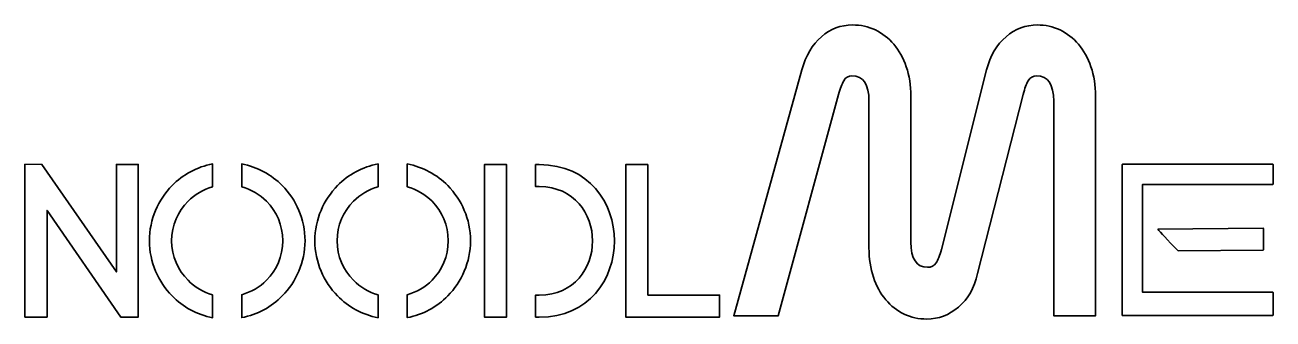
# Model space of a CAD drawing. Header units: inches. Extents: x 2.1 to 6.07, y -3.5 to -2.56.
import ezdxf

# ---------------------------------------------------------------- set-up
doc = ezdxf.new("R2010")
doc.units = ezdxf.units.IN
doc.header["$MEASUREMENT"] = 0
doc.layers.add('Layer 1', color=7, linetype='Continuous')

# ---------------------------------------------------------------- blocks, each defined once
blk = doc.blocks.new('block 3')
at = {"layer": 'Layer 1', "color": 7, "lineweight": 35}
blk.add_lwpolyline([(3.6274, -3.4208), (3.6274, -3.0756), (3.6274, -3.0055), (3.5573, -3.0055), (3.5573, -3.491), (3.6274, -3.491), (3.6274, -3.4208)], dxfattribs=at)
blk.add_open_spline([(3.7316, -3.0055), (3.7316, -3.0055), (3.7199, -3.0055), (3.7199, -3.0055), (3.7199, -3.0055), (3.7199, -3.0756), (3.7199, -3.0756), (3.7199, -3.0756), (3.7316, -3.0756), (3.7316, -3.0756), (3.8441, -3.0756), (3.901, -3.1625), (3.901, -3.2486), (3.901, -3.3347), (3.8441, -3.4208), (3.7316, -3.4208), (3.7316, -3.4208), (3.7199, -3.4208), (3.7199, -3.4208), (3.7199, -3.4208), (3.7199, -3.491), (3.7199, -3.491), (3.7199, -3.491), (3.7316, -3.491), (3.7316, -3.491), (3.8906, -3.491), (3.9705, -3.3701), (3.9705, -3.2486), (3.9705, -3.127), (3.8906, -3.0055), (3.7316, -3.0055)], degree=3, knots=[0, 0, 0, 0, 1, 1, 1, 2, 2, 2, 3, 3, 3, 4, 4, 4, 5, 5, 5, 6, 6, 6, 7, 7, 7, 8, 8, 8, 9, 9, 9, 10, 10, 10, 10], dxfattribs=at)
blk = doc.blocks.new('block 4')
at = {"layer": 'Layer 1', "color": 7, "lineweight": 35}
for points in [[(3.219, -3.4199), (3.1891, -3.4115), (3.162, -3.3955), (3.1406, -3.3736), (3.1087, -3.3416), (3.0885, -3.2972), (3.0885, -3.2479), (3.0885, -3.1986), (3.1087, -3.1541), (3.1406, -3.1222), (3.162, -3.1003), (3.1891, -3.0842), (3.219, -3.0759), (3.219, -3.0759), (3.219, -3.0031), (3.219, -3.0031), (3.1691, -3.0127), (3.1241, -3.0374), (3.0899, -3.0722), (3.0462, -3.1173), (3.0177, -3.1791), (3.0177, -3.2479), (3.0177, -3.3166), (3.0462, -3.3784), (3.0899, -3.4236), (3.1241, -3.4589), (3.1691, -3.4833), (3.219, -3.4928), (3.219, -3.4928), (3.219, -3.4199), (3.219, -3.4199)], [(3.4406, -3.0722), (3.406, -3.0375), (3.3614, -3.0128), (3.3115, -3.0032), (3.3115, -3.0032), (3.3115, -3.076), (3.3115, -3.076), (3.3415, -3.0844), (3.3689, -3.1004), (3.3906, -3.1222), (3.4219, -3.1541), (3.442, -3.1979), (3.442, -3.2479), (3.442, -3.2979), (3.4219, -3.3416), (3.3906, -3.3736), (3.3689, -3.3953), (3.3415, -3.4114), (3.3115, -3.4197), (3.3115, -3.4197), (3.3115, -3.4927), (3.3115, -3.4927), (3.3614, -3.4832), (3.406, -3.4588), (3.4406, -3.4236), (3.4844, -3.3784), (3.5129, -3.3166), (3.5129, -3.2479), (3.5129, -3.1791), (3.4844, -3.1173), (3.4406, -3.0722)]]:
    blk.add_open_spline(points, degree=3, knots=[0, 0, 0, 0, 1, 1, 1, 2, 2, 2, 3, 3, 3, 4, 4, 4, 5, 5, 5, 6, 6, 6, 7, 7, 7, 8, 8, 8, 9, 9, 9, 10, 10, 10, 10], dxfattribs=at)
blk = doc.blocks.new('block 5')
at = {"layer": 'Layer 1', "color": 7, "lineweight": 35}
for points in [[(2.6926, -3.4199), (2.6627, -3.4115), (2.6356, -3.3955), (2.6142, -3.3736), (2.5823, -3.3416), (2.5621, -3.2972), (2.5621, -3.2479), (2.5621, -3.1986), (2.5823, -3.1541), (2.6142, -3.1222), (2.6356, -3.1003), (2.6627, -3.0842), (2.6926, -3.0759), (2.6926, -3.0759), (2.6926, -3.0031), (2.6926, -3.0031), (2.6427, -3.0127), (2.5977, -3.0374), (2.5635, -3.0722), (2.5198, -3.1173), (2.4913, -3.1791), (2.4913, -3.2479), (2.4913, -3.3166), (2.5198, -3.3784), (2.5635, -3.4236), (2.5977, -3.4589), (2.6427, -3.4833), (2.6926, -3.4928), (2.6926, -3.4928), (2.6926, -3.4199), (2.6926, -3.4199)], [(2.9142, -3.0722), (2.8796, -3.0375), (2.835, -3.0128), (2.7851, -3.0032), (2.7851, -3.0032), (2.7851, -3.076), (2.7851, -3.076), (2.8151, -3.0844), (2.8425, -3.1004), (2.8642, -3.1222), (2.8955, -3.1541), (2.9156, -3.1979), (2.9156, -3.2479), (2.9156, -3.2979), (2.8955, -3.3416), (2.8642, -3.3736), (2.8425, -3.3953), (2.8151, -3.4114), (2.7851, -3.4197), (2.7851, -3.4197), (2.7851, -3.4927), (2.7851, -3.4927), (2.835, -3.4832), (2.8796, -3.4588), (2.9142, -3.4236), (2.958, -3.3784), (2.9865, -3.3166), (2.9865, -3.2479), (2.9865, -3.1791), (2.958, -3.1173), (2.9142, -3.0722)]]:
    blk.add_open_spline(points, degree=3, knots=[0, 0, 0, 0, 1, 1, 1, 2, 2, 2, 3, 3, 3, 4, 4, 4, 5, 5, 5, 6, 6, 6, 7, 7, 7, 8, 8, 8, 9, 9, 9, 10, 10, 10, 10], dxfattribs=at)
blk = doc.blocks.new('block 6')
at = {"layer": 'Layer 1', "color": 7, "lineweight": 35}
blk.add_open_spline([(4.567, -2.7041), (4.5795, -2.6585), (4.6002, -2.6233), (4.629, -2.5983), (4.6578, -2.5733), (4.691, -2.5607), (4.7285, -2.5607), (4.7542, -2.5607), (4.7783, -2.5661), (4.8009, -2.5768), (4.8234, -2.5875), (4.8431, -2.6027), (4.8597, -2.6224), (4.8764, -2.642), (4.8896, -2.6659), (4.8993, -2.6941), (4.909, -2.7222), (4.9139, -2.7532), (4.9139, -2.7872), (4.9139, -2.7872), (4.9139, -3.252), (4.9139, -3.252), (4.9139, -3.3056), (4.9316, -3.3324), (4.967, -3.3324), (4.9788, -3.3324), (4.9878, -3.3277), (4.9941, -3.3184), (5.0003, -3.309), (5.0059, -3.2949), (5.0108, -3.2762), (5.0108, -3.2762), (5.1545, -2.7041), (5.1545, -2.7041), (5.1663, -2.6585), (5.187, -2.6233), (5.2165, -2.5983), (5.246, -2.5733), (5.2792, -2.5607), (5.316, -2.5607), (5.3417, -2.5607), (5.3658, -2.5661), (5.3884, -2.5768), (5.4109, -2.5875), (5.4306, -2.6027), (5.4472, -2.6224), (5.4639, -2.642), (5.4771, -2.6659), (5.4868, -2.6941), (5.4965, -2.7222), (5.5014, -2.7532), (5.5014, -2.7872), (5.5014, -2.7872), (5.5014, -3.4865), (5.5014, -3.4865), (5.5014, -3.4865), (5.3681, -3.4865), (5.3681, -3.4865), (5.3681, -3.4865), (5.3681, -2.8032), (5.3681, -2.8032), (5.3681, -2.7496), (5.35, -2.7229), (5.3139, -2.7229), (5.3021, -2.7229), (5.2932, -2.728), (5.2873, -2.7383), (5.2814, -2.7485), (5.276, -2.763), (5.2712, -2.7818), (5.2712, -2.7818), (5.1254, -3.3525), (5.1254, -3.3525), (5.1156, -3.3981), (5.0957, -3.4336), (5.0655, -3.459), (5.0352, -3.4845), (5.0017, -3.4972), (4.9649, -3.4972), (4.9385, -3.4972), (4.9142, -3.4918), (4.892, -3.4811), (4.8698, -3.4704), (4.8503, -3.4552), (4.8337, -3.4356), (4.817, -3.4159), (4.804, -3.392), (4.7946, -3.3639), (4.7852, -3.3358), (4.7806, -3.3047), (4.7806, -3.2708), (4.7806, -3.2708), (4.7806, -2.8032), (4.7806, -2.8032), (4.7806, -2.7496), (4.7625, -2.7229), (4.7264, -2.7229), (4.7146, -2.7229), (4.7059, -2.728), (4.7003, -2.7383), (4.6948, -2.7485), (4.6892, -2.763), (4.6837, -2.7818), (4.6837, -2.7818), (4.492, -3.4865), (4.492, -3.4865), (4.492, -3.4865), (4.3503, -3.4865), (4.3503, -3.4865), (4.3503, -3.4865), (4.567, -2.7041), (4.567, -2.7041)], degree=3, knots=[0, 0, 0, 0, 1, 1, 1, 2, 2, 2, 3, 3, 3, 4, 4, 4, 5, 5, 5, 6, 6, 6, 7, 7, 7, 8, 8, 8, 9, 9, 9, 10, 10, 10, 11, 11, 11, 12, 12, 12, 13, 13, 13, 14, 14, 14, 15, 15, 15, 16, 16, 16, 17, 17, 17, 18, 18, 18, 19, 19, 19, 20, 20, 20, 21, 21, 21, 22, 22, 22, 23, 23, 23, 24, 24, 24, 25, 25, 25, 26, 26, 26, 27, 27, 27, 28, 28, 28, 29, 29, 29, 30, 30, 30, 31, 31, 31, 32, 32, 32, 33, 33, 33, 34, 34, 34, 35, 35, 35, 36, 36, 36, 37, 37, 37, 37], dxfattribs=at)
blk = doc.blocks.new('block 2')
at = {"layer": 'Layer 1', "color": 7, "lineweight": 35}
for points in [[(2.0955, -3.491), (2.0955, -3.0041), (2.1496, -3.0048), (2.3865, -3.3472), (2.3865, -3.0048), (2.4559, -3.0048), (2.4559, -3.491), (2.4003, -3.491), (2.1656, -3.1513), (2.1656, -3.491), (2.0955, -3.491)], [(4.0767, -3.4208), (4.3052, -3.4208), (4.3052, -3.491), (4.0066, -3.491), (4.0066, -3.0055), (4.0767, -3.0055), (4.0767, -3.4208)], [(5.5868, -3.0041), (6.0648, -3.0041), (6.066, -3.0054), (6.066, -3.067), (6.0648, -3.0683), (5.6509, -3.0683), (5.6509, -3.4117), (6.0648, -3.4117), (6.066, -3.413), (6.066, -3.485), (6.0648, -3.4863), (5.5868, -3.4863), (5.5856, -3.485), (5.5856, -3.0054), (5.5868, -3.0041)]]:
    blk.add_lwpolyline(points, dxfattribs=at)
blk.add_open_spline([(5.6993, -3.2105), (5.6993, -3.2105), (6.0348, -3.2082), (6.0348, -3.2082), (6.0348, -3.2082), (6.036, -3.2095), (6.036, -3.2095), (6.036, -3.2095), (6.036, -3.2763), (6.036, -3.2763), (6.036, -3.2763), (6.0348, -3.2776), (6.0348, -3.2776), (6.0348, -3.2776), (5.7639, -3.2799), (5.7639, -3.2799), (5.7291, -3.2439), (5.7076, -3.221), (5.6993, -3.2113), (5.6993, -3.2113), (5.6993, -3.2105), (5.6993, -3.2105)], degree=3, knots=[0, 0, 0, 0, 1, 1, 1, 2, 2, 2, 3, 3, 3, 4, 4, 4, 5, 5, 5, 6, 6, 6, 7, 7, 7, 7], dxfattribs=at)
at = {"layer": 'Layer 1'}
for name in ['block 6', 'block 5', 'block 4', 'block 3']:
    blk.add_blockref(name, (0, 0), dxfattribs=at)

msp = doc.modelspace()

# ---------------------------------------------------------------- block references
at = {"layer": 'Layer 1'}
msp.add_blockref('block 2', (0, 0), dxfattribs=at)

doc.saveas('drawing.dxf')
